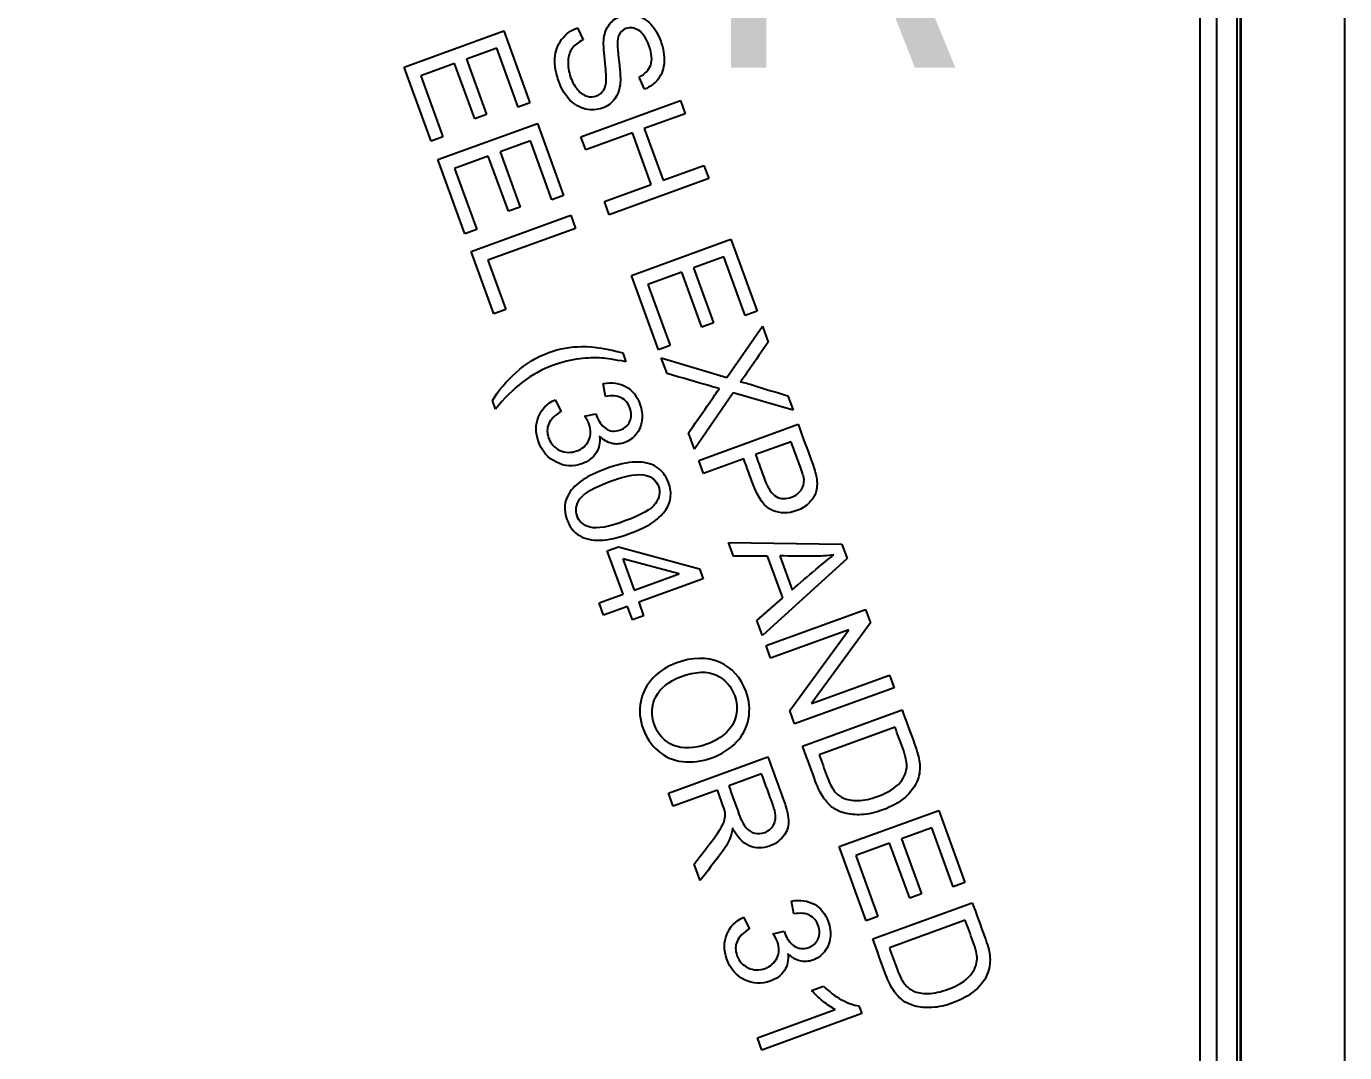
# Model space of a CAD drawing. Header units: millimetres. Extents: x -18178 to 96133, y -22425 to 61598.
# Drawn here: x 42269.9 to 42460, y 50281.3 to 50429.3 of the extents above; entities that cross this region are included whole.
import ezdxf
from ezdxf.enums import TextEntityAlignment as Align

# ---------------------------------------------------------------- set-up
doc = ezdxf.new("R2010")
doc.units = ezdxf.units.MM
for name, color, linetype in [('CH0500FE', 7, 'Continuous'), ('EAE-BB-B-IN-003-KXA 2000A', 131, 'Continuous'), ('EAE-UPS PANEL-VERTV.', 7, 'Continuous'), ('NEW_MA0015ST', 7, 'Continuous'), ('RG0902FE', 7, 'Continuous')]:
    doc.layers.add(name, color=color, linetype=linetype)
doc.layers.add('E-ELEC-EQPM', color=7, linetype='Continuous', lineweight=35)
doc.styles.get("Standard").update_dxf_attribs({"font": 'arial.ttf'})

# ---------------------------------------------------------------- blocks, each defined once
blk = doc.blocks.new('A$Ccc32f15b')
at = {"layer": 'CH0500FE', "color": 7, "linetype": 'Continuous'}
blk.add_line((134.82, 44.075), (159.82, 44.075), dxfattribs=at)
at = {"layer": 'NEW_MA0015ST', "color": 7, "linetype": 'Continuous'}
for p, q in [((160.99, 43.9575), (133.65, 43.9575)), ((149.7656, 41.5976), (149.5045, 42.315)), ((148.8386, 42.0726), (149.3576, 42.2615)), ((149.3576, 42.2615), (149.3885, 42.1766)), ((149.6298, 42.2645), (149.8291, 41.7169)), ((149.3885, 42.1766), (148.9639, 42.0221)), ((149.0997, 41.3552), (148.8386, 42.0726)), ((148.9639, 42.0221), (149.0434, 41.8036)), ((149.0434, 41.8036), (149.4413, 41.9484)), ((149.4413, 41.9484), (149.4722, 41.8635)), ((149.4722, 41.8635), (149.0743, 41.7187)), ((147.8636, 41.7178), (147.9542, 41.7507)), ((147.9542, 41.7507), (148.2153, 41.0333)), ((148.3747, 41.0913), (148.1135, 41.8087)), ((148.2389, 41.7582), (148.4382, 41.2106)), ((148.0686, 41.1544), (147.8636, 41.7178)), ((149.0743, 41.7187), (149.1632, 41.4745)), ((147.3894, 41.5452), (147.4863, 41.5804)), ((147.4863, 41.5804), (148.0686, 41.1544)), ((149.6349, 41.55), (149.0997, 41.3552)), ((149.1632, 41.4745), (149.604, 41.6349)), ((149.604, 41.6349), (149.6349, 41.55)), ((147.6506, 40.8278), (147.3894, 41.5452)), ((150.2472, 41.4974), (150.3039, 41.518)), ((150.3039, 41.518), (150.5661, 40.7978)), ((146.906, 40.5568), (146.9196, 41.3742)), ((146.9196, 41.3742), (147.0222, 41.4115)), ((147.0222, 41.4115), (147.5766, 40.8009)), ((148.1185, 40.9981), (147.5362, 41.4241)), ((147.5362, 41.4241), (147.7412, 40.8608)), ((150.4783, 40.7658), (150.274, 41.3272)), ((150.1362, 41.1566), (150.1051, 41.242)), ((145.9522, 41.0221), (145.8275, 40.5915)), ((145.8492, 40.9846), (145.9522, 41.0221)), ((146.3159, 40.342), (146.0548, 41.0594)), ((146.1801, 41.0089), (146.2736, 40.7523)), ((147.0038, 40.9262), (147.2485, 41.0153)), ((148.2153, 41.0333), (148.1185, 40.9981)), ((149.5854, 41.0285), (149.4921, 41.0119)), ((147.3062, 40.9488), (147.0052, 40.8392)), ((147.4683, 40.7615), (147.3062, 40.9488)), ((149.7275, 40.8771), (149.7094, 40.9581)), ((145.3474, 40.8019), (145.4614, 40.8434)), ((145.7173, 40.5455), (145.3474, 40.8019)), ((147.0052, 40.8392), (147.0057, 40.593)), ((147.5766, 40.8009), (147.4683, 40.7615)), ((147.7412, 40.8608), (147.6506, 40.8278)), ((148.7134, 40.1234), (148.4523, 40.8408)), ((148.5756, 40.796), (148.662, 40.5585)), ((150.5661, 40.7978), (150.4783, 40.7658)), ((144.7211, 40.574), (145.2401, 40.7629)), ((145.2401, 40.7629), (145.271, 40.678)), ((149.6088, 40.6643), (149.6924, 40.7077)), ((145.271, 40.678), (144.8465, 40.5235)), ((146.3045, 40.6673), (146.4104, 40.3764)), ((144.9822, 39.8566), (144.7211, 40.574)), ((144.8465, 40.5235), (144.926, 40.305)), ((145.5751, 40.0724), (145.7173, 40.5455)), ((145.8275, 40.5915), (146.2334, 40.312)), ((147.0057, 40.593), (146.906, 40.5568)), ((144.1878, 40.3799), (144.2823, 40.4143)), ((144.2823, 40.4143), (144.5434, 39.6968)), ((144.926, 40.305), (145.3238, 40.4498)), ((145.3238, 40.4498), (145.3547, 40.3649)), ((148.6919, 40.4764), (148.8079, 40.1578)), ((144.2951, 40.0851), (144.1878, 40.3799)), ((145.3547, 40.3649), (144.9569, 40.2201)), ((146.2334, 40.312), (146.1161, 40.2693)), ((146.4104, 40.3764), (146.3159, 40.342)), ((146.9386, 39.7637), (147.0976, 40.3478)), ((147.0976, 40.3478), (147.1692, 40.3738)), ((147.1692, 40.3738), (147.3383, 39.9092)), ((149.344, 40.353), (149.2253, 40.3097)), ((143.7213, 40.2101), (143.8158, 40.2445)), ((143.8158, 40.2445), (143.923, 39.9497)), ((144.9569, 40.2201), (145.0458, 39.9759)), ((143.9824, 39.4927), (143.7213, 40.2101)), ((145.0458, 39.9759), (145.4865, 40.1363)), ((145.4865, 40.1363), (145.5174, 40.0514)), ((147.1326, 40.2012), (147.0254, 39.7953)), ((147.2505, 39.8773), (147.1326, 40.2012)), ((148.8079, 40.1578), (148.7134, 40.1234)), ((143.923, 39.9497), (144.2951, 40.0851)), ((145.5174, 40.0514), (144.9822, 39.8566)), ((145.6891, 40.1139), (145.5751, 40.0724)), ((143.6394, 39.9512), (143.5512, 39.9116)), ((144.326, 40.0002), (143.954, 39.8648)), ((144.4489, 39.6625), (144.326, 40.0002)), ((147.3383, 39.9092), (147.4356, 39.9446)), ((147.4356, 39.9446), (147.4651, 39.8636)), ((143.954, 39.8648), (144.0769, 39.5271)), ((147.0254, 39.7953), (147.2505, 39.8773)), ((147.4651, 39.8636), (147.3678, 39.8281)), ((145.5403, 39.7939), (145.6033, 39.8169)), ((146.9681, 39.6826), (146.9386, 39.7637)), ((147.28, 39.7962), (146.9681, 39.6826)), ((147.3425, 39.6245), (147.28, 39.7962)), ((147.3678, 39.8281), (147.4303, 39.6564)), ((144.5434, 39.6968), (144.4489, 39.6625)), ((145.8543, 39.6705), (145.761, 39.6538)), ((147.4303, 39.6564), (147.3425, 39.6245)), ((145.9964, 39.5191), (145.9782, 39.6)), ((143.1953, 39.4676), (143.2822, 39.5079)), ((144.0769, 39.5271), (143.9824, 39.4927)), ((144.5476, 39.4196), (144.642, 39.454)), ((144.642, 39.454), (144.8722, 38.8215)), ((143.8855, 39.1787), (144.4045, 39.3676)), ((144.4045, 39.3676), (144.4354, 39.2826)), ((144.8087, 38.7022), (144.5476, 39.4196)), ((144.4354, 39.2826), (144.0109, 39.1281)), ((145.8777, 39.3063), (145.9613, 39.3497)), ((144.1466, 38.4613), (143.8855, 39.1787)), ((143.2177, 38.9356), (143.7367, 39.1245)), ((143.7367, 39.1245), (143.7676, 39.0396)), ((144.0109, 39.1281), (144.0904, 38.9097)), ((143.7676, 39.0396), (143.343, 38.8851)), ((144.0904, 38.9097), (144.4882, 39.0545)), ((144.4882, 39.0545), (144.5191, 38.9696)), ((143.4788, 38.2182), (143.2177, 38.9356)), ((143.343, 38.8851), (143.4226, 38.6666)), ((144.5191, 38.9696), (144.1213, 38.8248)), ((144.8722, 38.8215), (145.2262, 38.9503)), ((145.2262, 38.9503), (145.2571, 38.8654)), ((143.4226, 38.6666), (143.8204, 38.8114)), ((143.8204, 38.8114), (143.8513, 38.7265)), ((144.1213, 38.8248), (144.2102, 38.5805)), ((145.2571, 38.8654), (144.8087, 38.7022)), ((145.9453, 38.8772), (145.8824, 38.8542)), ((143.8513, 38.7265), (143.4535, 38.5817)), ((144.2102, 38.5805), (144.6509, 38.741)), ((144.6509, 38.741), (144.6818, 38.656)), ((144.6818, 38.656), (144.1466, 38.4613)), ((143.4535, 38.5817), (143.5424, 38.3375)), ((144.014, 38.413), (143.4788, 38.2182)), ((143.5424, 38.3375), (143.9831, 38.4979)), ((143.9831, 38.4979), (144.014, 38.413))]:
    blk.add_line(p, q, dxfattribs=at)
for points, knots in [([(149.5045, 42.315), (149.5868, 42.345), (149.6692, 42.3749), (149.7516, 42.4049), (149.8069, 42.4251), (149.8506, 42.4372), (149.8827, 42.4408), (149.9273, 42.4458), (149.9686, 42.4423), (150.0063, 42.4279), (150.0557, 42.409), (150.0991, 42.3791), (150.1358, 42.3363), (150.1727, 42.2931), (150.2028, 42.2396), (150.2459, 42.1213), (150.2572, 42.0709), (150.2598, 42.0238), (150.2623, 41.9771), (150.2586, 41.9364), (150.2491, 41.9016), (150.2397, 41.8669), (150.225, 41.8372), (150.2074, 41.8129), (150.1895, 41.7884), (150.165, 41.7662), (150.1346, 41.7459), (150.104, 41.7256), (150.0675, 41.7075), (150.0241, 41.6917), (149.9379, 41.6603), (149.8518, 41.6289), (149.7656, 41.5976)], [0, 0, 0, 0, 0.150596, 0.150596, 0.150596, 0.228645, 0.228645, 0.228645, 0.300457, 0.300457, 0.300457, 0.392317, 0.392317, 0.392317, 0.49796, 0.49796, 0.587835, 0.587835, 0.587835, 0.65837, 0.65837, 0.65837, 0.7148, 0.7148, 0.7148, 0.771789, 0.771789, 0.771789, 0.842439, 0.842439, 0.842439, 1, 1, 1, 1]), ([(149.8291, 41.7169), (149.8802, 41.7354), (149.9312, 41.754), (149.9822, 41.7726), (150.0295, 41.7898), (150.0646, 41.8074), (150.0885, 41.8264), (150.1119, 41.845), (150.1291, 41.8649), (150.1389, 41.8869), (150.1528, 41.918), (150.1599, 41.9539), (150.1589, 41.9968), (150.1579, 42.039), (150.1469, 42.0875), (150.1, 42.2163), (150.0666, 42.2695), (150.0275, 42.3012), (149.9886, 42.3328), (149.9484, 42.348), (149.9085, 42.3492), (149.8791, 42.35), (149.8368, 42.3398), (149.7806, 42.3193), (149.7303, 42.301), (149.6801, 42.2827), (149.6298, 42.2645)], [0, 0, 0, 0, 0.131721, 0.131721, 0.131721, 0.228406, 0.228406, 0.228406, 0.292641, 0.292641, 0.292641, 0.383699, 0.383699, 0.383699, 0.49847, 0.49847, 0.657929, 0.657929, 0.657929, 0.763571, 0.763571, 0.763571, 0.870322, 0.870322, 0.870322, 1, 1, 1, 1]), ([(148.1135, 41.8087), (148.1959, 41.8387), (148.2783, 41.8687), (148.3606, 41.8987), (148.416, 41.9188), (148.4596, 41.9309), (148.4918, 41.9345), (148.5363, 41.9395), (148.5777, 41.9361), (148.6153, 41.9217), (148.6648, 41.9028), (148.7082, 41.8728), (148.7448, 41.83), (148.7818, 41.7868), (148.8119, 41.7334), (148.8549, 41.6151), (148.8663, 41.5647), (148.8688, 41.5175), (148.8714, 41.4709), (148.8677, 41.4301), (148.8582, 41.3953), (148.8488, 41.3607), (148.8341, 41.3309), (148.8165, 41.3067), (148.7986, 41.2821), (148.7741, 41.2599), (148.7436, 41.2397), (148.7131, 41.2193), (148.6766, 41.2012), (148.6332, 41.1854), (148.547, 41.1541), (148.4608, 41.1227), (148.3747, 41.0913)], [0, 0, 0, 0, 0.150596, 0.150596, 0.150596, 0.228645, 0.228645, 0.228645, 0.300457, 0.300457, 0.300457, 0.392317, 0.392317, 0.392317, 0.49796, 0.49796, 0.587835, 0.587835, 0.587835, 0.65837, 0.65837, 0.65837, 0.7148, 0.7148, 0.7148, 0.771789, 0.771789, 0.771789, 0.842439, 0.842439, 0.842439, 1, 1, 1, 1]), ([(148.4382, 41.2106), (148.4892, 41.2292), (148.5403, 41.2478), (148.5913, 41.2663), (148.6385, 41.2835), (148.6737, 41.3012), (148.6976, 41.3201), (148.721, 41.3387), (148.7381, 41.3587), (148.748, 41.3806), (148.7619, 41.4117), (148.7689, 41.4477), (148.7679, 41.4905), (148.7669, 41.5327), (148.756, 41.5812), (148.7091, 41.71), (148.6757, 41.7632), (148.6366, 41.7949), (148.5977, 41.8265), (148.5574, 41.8417), (148.5176, 41.8429), (148.4882, 41.8437), (148.4459, 41.8335), (148.3896, 41.8131), (148.3394, 41.7948), (148.2891, 41.7765), (148.2389, 41.7582)], [0, 0, 0, 0, 0.131721, 0.131721, 0.131721, 0.228406, 0.228406, 0.228406, 0.292641, 0.292641, 0.292641, 0.383699, 0.383699, 0.383699, 0.49847, 0.49847, 0.657929, 0.657929, 0.657929, 0.763571, 0.763571, 0.763571, 0.870322, 0.870322, 0.870322, 1, 1, 1, 1]), ([(150.1051, 41.242), (150.1459, 41.2828), (150.1791, 41.3267), (150.2038, 41.373), (150.2288, 41.4196), (150.2432, 41.4608), (150.2472, 41.4974)], [0, 0, 0, 0, 0.554117, 0.554117, 0.554117, 1, 1, 1, 1]), ([(147.2485, 41.0153), (147.1994, 41.0723), (147.1504, 41.1294), (147.1014, 41.1864), (147.0568, 41.2383), (147.0212, 41.282), (146.9953, 41.3175)], [0, 0, 0, 0, 0.572418, 0.572418, 0.572418, 1, 1, 1, 1]), ([(146.9953, 41.3175), (147.0028, 41.2673), (147.0068, 41.2163), (147.0066, 41.1649), (147.0063, 41.0853), (147.0047, 41.0058), (147.0038, 40.9262)], [0, 0, 0, 0, 0.390784, 0.390784, 0.390784, 1, 1, 1, 1]), ([(149.4921, 41.0119), (149.4815, 41.075), (149.4892, 41.1296), (149.5419, 41.2223), (149.5832, 41.2557), (149.6791, 41.2906), (149.7184, 41.2952), (149.7964, 41.2858), (149.83, 41.2721), (149.8578, 41.2492), (149.8858, 41.2262), (149.9059, 41.1987), (149.929, 41.1352), (149.9311, 41.1041), (149.9236, 41.0728), (149.9161, 41.041), (149.8988, 41.0119), (149.8718, 40.9853)], [0, 0, 0, 0, 0.192612, 0.192612, 0.385224, 0.385224, 0.517949, 0.517949, 0.650673, 0.650673, 0.650673, 0.768256, 0.768256, 0.880652, 0.880652, 0.880652, 1, 1, 1, 1]), ([(150.274, 41.3272), (150.2605, 41.2991), (150.2396, 41.2688), (150.2127, 41.2358), (150.186, 41.203), (150.1602, 41.1767), (150.1362, 41.1566)], [0, 0, 0, 0, 0.500076, 0.500076, 0.500076, 1, 1, 1, 1]), ([(146.0548, 41.0594), (146.1448, 41.0922), (146.2348, 41.1249), (146.3248, 41.1577), (146.3725, 41.175), (146.4096, 41.1858), (146.4364, 41.1908), (146.4735, 41.1975), (146.5071, 41.197), (146.5669, 41.181), (146.5944, 41.165), (146.6194, 41.1407), (146.645, 41.1158), (146.6641, 41.0862), (146.6994, 40.9893), (146.6986, 40.9307), (146.6522, 40.8177), (146.5897, 40.7712), (146.4881, 40.7342), (146.4269, 40.7119), (146.3657, 40.6896), (146.3045, 40.6673)], [0, 0, 0, 0, 0.216629, 0.216629, 0.216629, 0.304532, 0.304532, 0.304532, 0.379185, 0.379185, 0.453839, 0.453839, 0.453839, 0.544205, 0.544205, 0.698428, 0.698428, 0.852652, 0.852652, 0.852652, 1, 1, 1, 1]), ([(149.7094, 40.9581), (149.7153, 40.9597), (149.7202, 40.9609), (149.7612, 40.9758), (149.7916, 40.9977), (149.8375, 41.0587), (149.8412, 41.0946), (149.8146, 41.1676), (149.7939, 41.1903), (149.7643, 41.2033), (149.7347, 41.2163), (149.7026, 41.217), (149.6339, 41.192), (149.6093, 41.1707), (149.5942, 41.1409), (149.5793, 41.1114), (149.5764, 41.0739), (149.5854, 41.0285)], [0, 0, 0, 0, 0.018291, 0.018291, 0.196624, 0.196624, 0.374957, 0.374957, 0.517624, 0.517624, 0.517624, 0.670514, 0.670514, 0.823404, 0.823404, 0.823404, 1, 1, 1, 1]), ([(146.2736, 40.7523), (146.3352, 40.7747), (146.3969, 40.7972), (146.4586, 40.8196), (146.5197, 40.8418), (146.5589, 40.8691), (146.5938, 40.9336), (146.595, 40.9703), (146.569, 41.0418), (146.552, 41.0648), (146.5289, 41.0807), (146.5064, 41.0962), (146.4812, 41.1033), (146.4538, 41.1015), (146.4366, 41.1003), (146.4062, 41.0912), (146.3633, 41.0755), (146.3023, 41.0533), (146.2412, 41.0311), (146.1801, 41.0089)], [0, 0, 0, 0, 0.215672, 0.215672, 0.215672, 0.355374, 0.355374, 0.495077, 0.495077, 0.596241, 0.596241, 0.596241, 0.683228, 0.683228, 0.683228, 0.786514, 0.786514, 0.786514, 1, 1, 1, 1]), ([(145.748, 40.6409), (145.7542, 40.6713), (145.7631, 40.7047), (145.7748, 40.7409), (145.8009, 40.8217), (145.8244, 40.9033), (145.8492, 40.9846)], [0, 0, 0, 0, 0.288957, 0.288957, 0.288957, 1, 1, 1, 1]), ([(148.4523, 40.8408), (148.558, 40.8793), (148.6638, 40.9178), (148.7695, 40.9563), (148.8334, 40.9796), (148.8845, 40.9906), (148.9226, 40.9899), (148.9602, 40.9892), (148.9951, 40.9763), (149.0271, 40.9507), (149.0586, 40.9255), (149.0817, 40.8927), (149.1145, 40.8026), (149.1139, 40.7537), (149.0936, 40.7069), (149.0733, 40.6598), (149.0305, 40.6191), (148.9653, 40.5846)], [0, 0, 0, 0, 0.318315, 0.318315, 0.318315, 0.466853, 0.466853, 0.466853, 0.574086, 0.574086, 0.574086, 0.68494, 0.68494, 0.829592, 0.829592, 0.829592, 1, 1, 1, 1]), ([(149.8718, 40.9853), (149.9179, 40.9907), (149.9582, 40.9822), (149.9927, 40.9602), (150.0275, 40.9379), (150.0534, 40.9034), (150.093, 40.7946), (150.0893, 40.7333), (150.0598, 40.6734), (150.0301, 40.6132), (149.9801, 40.5704), (149.8475, 40.5222), (149.7882, 40.5217), (149.6778, 40.5668), (149.6363, 40.6068), (149.6088, 40.6643)], [0, 0, 0, 0, 0.125148, 0.125148, 0.125148, 0.259173, 0.259173, 0.443457, 0.443457, 0.443457, 0.641641, 0.641641, 0.82082, 0.82082, 1, 1, 1, 1]), ([(148.662, 40.5585), (148.7299, 40.5832), (148.7978, 40.6079), (148.8657, 40.6326), (148.9091, 40.6484), (148.9414, 40.665), (148.9835, 40.7009), (148.9969, 40.722), (149.0022, 40.746), (149.0076, 40.7708), (149.0061, 40.7945), (148.9853, 40.8517), (148.9628, 40.8749), (148.8982, 40.901), (148.8551, 40.8978), (148.8022, 40.8785), (148.7266, 40.851), (148.6511, 40.8235), (148.5756, 40.796)], [0, 0, 0, 0, 0.228636, 0.228636, 0.228636, 0.326462, 0.326462, 0.424289, 0.424289, 0.424289, 0.506738, 0.506738, 0.626205, 0.626205, 0.745673, 0.745673, 0.745673, 1, 1, 1, 1]), ([(149.6924, 40.7077), (149.7207, 40.6613), (149.7509, 40.6318), (149.7834, 40.6182), (149.8152, 40.6049), (149.8492, 40.6049), (149.926, 40.6329), (149.9556, 40.6598), (149.9738, 40.6989), (149.9919, 40.7376), (149.9929, 40.7787), (149.9627, 40.8617), (149.9371, 40.8902), (149.8656, 40.9236), (149.827, 40.9242), (149.7863, 40.9099), (149.7695, 40.904), (149.7498, 40.8928), (149.7275, 40.8771)], [0, 0, 0, 0, 0.164855, 0.164855, 0.164855, 0.296099, 0.296099, 0.45431, 0.45431, 0.45431, 0.61232, 0.61232, 0.763229, 0.763229, 0.914138, 0.914138, 0.914138, 1, 1, 1, 1]), ([(145.4614, 40.8434), (145.527, 40.7982), (145.5927, 40.7529), (145.6583, 40.7077), (145.6993, 40.6794), (145.7295, 40.6574), (145.748, 40.6409)], [0, 0, 0, 0, 0.681355, 0.681355, 0.681355, 1, 1, 1, 1]), ([(147.7764, 40.1778), (147.733, 40.2971), (147.7311, 40.4017), (147.81, 40.5827), (147.8802, 40.6466), (148.0476, 40.7076), (148.1129, 40.7135), (148.1775, 40.7009), (148.2423, 40.6881), (148.2989, 40.6597), (148.3473, 40.613), (148.3957, 40.5662), (148.4332, 40.5076), (148.4858, 40.3631), (148.4948, 40.2923), (148.4865, 40.2245), (148.4782, 40.1564), (148.4521, 40.098), (148.3658, 39.9996), (148.3134, 39.9638), (148.1837, 39.9166), (148.1172, 39.9108), (148.0523, 39.9244), (147.9872, 39.9381), (147.9308, 39.9672), (147.8825, 40.0139), (147.8347, 40.0601), (147.7993, 40.1148), (147.7764, 40.1778)], [0, 0, 0, 0, 0.126958, 0.126958, 0.253917, 0.253917, 0.337158, 0.337158, 0.337158, 0.417357, 0.417357, 0.417357, 0.505289, 0.505289, 0.593802, 0.593802, 0.593802, 0.67319, 0.67319, 0.752577, 0.752577, 0.838025, 0.838025, 0.838025, 0.918501, 0.918501, 0.918501, 1, 1, 1, 1]), ([(147.8754, 40.2117), (147.9068, 40.1253), (147.955, 40.0656), (148.0836, 40.0001), (148.1508, 39.9965), (148.292, 40.0479), (148.342, 40.0947), (148.3695, 40.1614), (148.3972, 40.2285), (148.3946, 40.3077), (148.3398, 40.4585), (148.3112, 40.5059), (148.2758, 40.5422), (148.2401, 40.5788), (148.199, 40.6017), (148.1525, 40.6123), (148.1058, 40.623), (148.0589, 40.6188), (147.9448, 40.5773), (147.8955, 40.5334), (147.8637, 40.4694), (147.832, 40.4057), (147.8359, 40.3199), (147.8754, 40.2117)], [0, 0, 0, 0, 0.119098, 0.119098, 0.238197, 0.238197, 0.358915, 0.358915, 0.358915, 0.497639, 0.497639, 0.584877, 0.584877, 0.584877, 0.663926, 0.663926, 0.663926, 0.742839, 0.742839, 0.854434, 0.854434, 0.854434, 1, 1, 1, 1]), ([(149.2253, 40.3097), (149.1755, 40.348), (149.1257, 40.3862), (149.076, 40.4245), (149.0329, 40.4576), (148.9978, 40.4819), (148.9718, 40.4984), (148.9456, 40.515), (148.9239, 40.5247), (148.9063, 40.5286), (148.8884, 40.5325), (148.8719, 40.5339), (148.8558, 40.5323), (148.8444, 40.5312), (148.8264, 40.5254), (148.8021, 40.5166), (148.7654, 40.5032), (148.7286, 40.4898), (148.6919, 40.4764)], [0, 0, 0, 0, 0.307282, 0.307282, 0.307282, 0.515783, 0.515783, 0.515783, 0.634093, 0.634093, 0.634093, 0.717126, 0.717126, 0.717126, 0.8086, 0.8086, 0.8086, 1, 1, 1, 1]), ([(148.9653, 40.5846), (148.9949, 40.5819), (149.0183, 40.5769), (149.0356, 40.5697), (149.0723, 40.5542), (149.1103, 40.532), (149.1485, 40.5027), (149.2137, 40.4528), (149.2789, 40.4029), (149.344, 40.353)], [0, 0, 0, 0, 0.160202, 0.160202, 0.160202, 0.452735, 0.452735, 0.452735, 1, 1, 1, 1]), ([(145.796, 40.4926), (145.7893, 40.462), (145.7841, 40.4407), (145.7804, 40.4285), (145.7487, 40.324), (145.7196, 40.2188), (145.6891, 40.1139)], [0, 0, 0, 0, 0.167456, 0.167456, 0.167456, 1, 1, 1, 1]), ([(146.1161, 40.2693), (146.0246, 40.3326), (145.9331, 40.396), (145.8416, 40.4594), (145.8263, 40.47), (145.8109, 40.4812), (145.796, 40.4926)], [0, 0, 0, 0, 0.855685, 0.855685, 0.855685, 1, 1, 1, 1]), ([(146.3751, 39.6732), (146.3444, 39.7576), (146.328, 39.8294), (146.3269, 39.8874), (146.3258, 39.9456), (146.3368, 39.9952), (146.3611, 40.0354), (146.3855, 40.0758), (146.4235, 40.1057), (146.5142, 40.1387), (146.5508, 40.1434), (146.5856, 40.1382), (146.6202, 40.1331), (146.6523, 40.1198), (146.6815, 40.0975), (146.7112, 40.0747), (146.739, 40.0449), (146.7647, 40.0068), (146.7906, 39.9685), (146.8167, 39.9144), (146.8733, 39.7589), (146.8896, 39.6876), (146.8911, 39.6298), (146.8927, 39.5714), (146.8812, 39.5219), (146.833, 39.4407), (146.7947, 39.411), (146.673, 39.3667), (146.6096, 39.3718), (146.5526, 39.4067), (146.4833, 39.4491), (146.4243, 39.5382), (146.3751, 39.6732)], [0, 0, 0, 0, 0.105444, 0.105444, 0.105444, 0.179075, 0.179075, 0.179075, 0.250451, 0.250451, 0.303492, 0.303492, 0.303492, 0.353851, 0.353851, 0.353851, 0.412989, 0.412989, 0.412989, 0.500711, 0.500711, 0.604917, 0.604917, 0.604917, 0.677015, 0.677015, 0.749112, 0.749112, 0.84415, 0.84415, 0.84415, 1, 1, 1, 1]), ([(143.2822, 39.5079), (143.2997, 39.4732), (143.3205, 39.4473), (143.3677, 39.4126), (143.3985, 39.4022), (143.4359, 39.4002), (143.4741, 39.3981), (143.5129, 39.4039), (143.5897, 39.4318), (143.6197, 39.4487), (143.6429, 39.4696), (143.6663, 39.4906), (143.6817, 39.5129), (143.6888, 39.5365), (143.6958, 39.5599), (143.6946, 39.5829), (143.6783, 39.6278), (143.6645, 39.6449), (143.6266, 39.6689), (143.6001, 39.6749), (143.5659, 39.6754), (143.544, 39.6758), (143.4974, 39.6721), (143.4257, 39.6644), (143.354, 39.6567), (143.3029, 39.6543), (143.2712, 39.6584), (143.2306, 39.6636), (143.1968, 39.6772), (143.144, 39.7185), (143.1246, 39.745), (143.0993, 39.8146), (143.0974, 39.8523), (143.1155, 39.9302), (143.1364, 39.9648), (143.1699, 39.9959), (143.203, 40.0266), (143.2441, 40.0504), (143.3452, 40.0872), (143.3951, 40.0957), (143.4887, 40.0908), (143.5294, 40.077), (143.563, 40.0514), (143.5968, 40.0257), (143.6227, 39.9927), (143.6394, 39.9512)], [0, 0, 0, 0, 0.049057, 0.049057, 0.098115, 0.098115, 0.098115, 0.156447, 0.156447, 0.208604, 0.208604, 0.208604, 0.249242, 0.249242, 0.249242, 0.285506, 0.285506, 0.32177, 0.32177, 0.358034, 0.358034, 0.358034, 0.427619, 0.427619, 0.427619, 0.504218, 0.504218, 0.504218, 0.557458, 0.557458, 0.610698, 0.610698, 0.668501, 0.668501, 0.726304, 0.726304, 0.726304, 0.792152, 0.792152, 0.86452, 0.86452, 0.936887, 0.936887, 0.936887, 1, 1, 1, 1]), ([(146.4658, 39.7062), (146.5088, 39.5879), (146.5511, 39.5147), (146.593, 39.4856), (146.6344, 39.457), (146.6753, 39.4497), (146.7564, 39.4792), (146.7831, 39.5111), (146.7965, 39.5603), (146.8098, 39.6088), (146.7948, 39.6925), (146.7089, 39.9286), (146.6666, 40.0018), (146.6252, 40.0311), (146.5839, 40.0602), (146.542, 40.0667), (146.4604, 40.037), (146.4347, 40.0082), (146.4229, 39.965), (146.4079, 39.9104), (146.4229, 39.824), (146.4658, 39.7062)], [0, 0, 0, 0, 0.166098, 0.166098, 0.166098, 0.250038, 0.250038, 0.333977, 0.333977, 0.333977, 0.499476, 0.499476, 0.665645, 0.665645, 0.665645, 0.747673, 0.747673, 0.828748, 0.828748, 0.828748, 1, 1, 1, 1]), ([(143.5512, 39.9116), (143.5301, 39.9547), (143.5011, 39.9825), (143.4645, 39.9956), (143.4281, 40.0086), (143.3823, 40.0046), (143.2702, 39.9638), (143.2321, 39.938), (143.2135, 39.9075), (143.1951, 39.8773), (143.1912, 39.847), (143.2115, 39.7912), (143.2287, 39.7737), (143.2529, 39.7636), (143.2774, 39.7533), (143.3309, 39.7541), (143.4146, 39.7646), (143.4977, 39.775), (143.5561, 39.7794), (143.5896, 39.7765), (143.638, 39.7722), (143.6779, 39.7594), (143.7087, 39.7372), (143.7393, 39.715), (143.7614, 39.6845), (143.7891, 39.6082), (143.7914, 39.5679), (143.7821, 39.5267), (143.7726, 39.4848), (143.7505, 39.4472), (143.7167, 39.4138), (143.6826, 39.3801), (143.6402, 39.3541), (143.5242, 39.3119), (143.4664, 39.3016), (143.4156, 39.3047), (143.3654, 39.3078), (143.3206, 39.3236), (143.2815, 39.3526), (143.2425, 39.3814), (143.2143, 39.42), (143.1953, 39.4676)], [0, 0, 0, 0, 0.061164, 0.061164, 0.061164, 0.128836, 0.128836, 0.199449, 0.199449, 0.199449, 0.244049, 0.244049, 0.283613, 0.283613, 0.283613, 0.363959, 0.363959, 0.363959, 0.45063, 0.45063, 0.45063, 0.513264, 0.513264, 0.513264, 0.571438, 0.571438, 0.629613, 0.629613, 0.629613, 0.694868, 0.694868, 0.694868, 0.766872, 0.766872, 0.856877, 0.856877, 0.856877, 0.928144, 0.928144, 0.928144, 1, 1, 1, 1]), ([(145.761, 39.6538), (145.7504, 39.717), (145.7581, 39.7716), (145.8108, 39.8643), (145.8521, 39.8977), (145.948, 39.9326), (145.9873, 39.9372), (146.0653, 39.9278), (146.0989, 39.9141), (146.1267, 39.8912), (146.1547, 39.8682), (146.1748, 39.8407), (146.1979, 39.7772), (146.2, 39.7461), (146.1925, 39.7148), (146.185, 39.683), (146.1677, 39.6539), (146.1407, 39.6273)], [0, 0, 0, 0, 0.192612, 0.192612, 0.385224, 0.385224, 0.517949, 0.517949, 0.650673, 0.650673, 0.650673, 0.768256, 0.768256, 0.880652, 0.880652, 0.880652, 1, 1, 1, 1]), ([(145.9782, 39.6), (145.9841, 39.6016), (145.9891, 39.6029), (146.0301, 39.6178), (146.0605, 39.6397), (146.1064, 39.7007), (146.11, 39.7366), (146.0835, 39.8096), (146.0628, 39.8323), (146.0332, 39.8453), (146.0036, 39.8583), (145.9715, 39.859), (145.9028, 39.834), (145.8782, 39.8126), (145.8631, 39.7828), (145.8482, 39.7534), (145.8453, 39.7159), (145.8543, 39.6705)], [0, 0, 0, 0, 0.018291, 0.018291, 0.196624, 0.196624, 0.374957, 0.374957, 0.517624, 0.517624, 0.517624, 0.670514, 0.670514, 0.823404, 0.823404, 0.823404, 1, 1, 1, 1]), ([(145.8824, 38.8542), (145.8115, 38.8976), (145.7443, 38.9547), (145.681, 39.0246), (145.6176, 39.0946), (145.5697, 39.1731), (145.5093, 39.3391), (145.4947, 39.4176), (145.4942, 39.4979), (145.4935, 39.591), (145.5092, 39.6897), (145.5403, 39.7939)], [0, 0, 0, 0, 0.243768, 0.243768, 0.243768, 0.498506, 0.498506, 0.722951, 0.722951, 0.722951, 1, 1, 1, 1]), ([(145.6033, 39.8169), (145.5888, 39.7349), (145.5803, 39.6767), (145.5779, 39.6434), (145.574, 39.591), (145.5761, 39.5385), (145.5825, 39.4852), (145.5905, 39.419), (145.606, 39.3554), (145.6855, 39.137), (145.7911, 38.9982), (145.9453, 38.8772)], [0, 0, 0, 0, 0.165217, 0.165217, 0.165217, 0.314543, 0.314543, 0.314543, 0.507608, 0.507608, 1, 1, 1, 1]), ([(146.1407, 39.6273), (146.1868, 39.6327), (146.2271, 39.6242), (146.2616, 39.6022), (146.2964, 39.5799), (146.3223, 39.5454), (146.3618, 39.4366), (146.3582, 39.3753), (146.3287, 39.3154), (146.299, 39.2552), (146.249, 39.2124), (146.1164, 39.1641), (146.0571, 39.1636), (145.9467, 39.2088), (145.9051, 39.2488), (145.8777, 39.3063)], [0, 0, 0, 0, 0.125148, 0.125148, 0.125148, 0.259173, 0.259173, 0.443457, 0.443457, 0.443457, 0.641641, 0.641641, 0.82082, 0.82082, 1, 1, 1, 1]), ([(145.9613, 39.3497), (145.9896, 39.3033), (146.0198, 39.2737), (146.0522, 39.2602), (146.0841, 39.2469), (146.1181, 39.2469), (146.1949, 39.2748), (146.2245, 39.3018), (146.2427, 39.3409), (146.2608, 39.3796), (146.2618, 39.4207), (146.2315, 39.5037), (146.206, 39.5322), (146.1345, 39.5656), (146.0959, 39.5662), (146.0552, 39.5519), (146.0384, 39.546), (146.0187, 39.5348), (145.9964, 39.5191)], [0, 0, 0, 0, 0.164855, 0.164855, 0.164855, 0.296099, 0.296099, 0.45431, 0.45431, 0.45431, 0.61232, 0.61232, 0.763229, 0.763229, 0.914138, 0.914138, 0.914138, 1, 1, 1, 1])]:
    blk.add_open_spline(points, degree=3, knots=knots, dxfattribs=at)
at = {"layer": 'RG0902FE', "color": 7, "linetype": 'Continuous'}
for p, q in [((132.425, 45), (162.215, 45)), ((161.7901, 44.225), (132.8498, 44.225))]:
    blk.add_line(p, q, dxfattribs=at)
blk = doc.blocks.new('ups-panel')
at = {"layer": 'EAE-UPS PANEL-VERTV.', "xscale": 20, "yscale": 20, "zscale": 20}
blk.add_blockref('A$Ccc32f15b', (5.1, -450.03, 1985.5), dxfattribs=at)

msp = doc.modelspace()

# ---------------------------------------------------------------- linework, layer by layer
at = {"layer": 'E-ELEC-EQPM'}
msp.add_lwpolyline([(41530.00043, 52699.1355), (42445.00043, 52699.1355), (42445.00043, 50045.1355), (41530.00043, 50045.1355)], close=True, dxfattribs=at)

# ---------------------------------------------------------------- block references
at = {"layer": 'EAE-UPS PANEL-VERTV.', "rotation": 270}
msp.add_blockref('ups-panel', (42010.0646, 53298.13576), dxfattribs=at)

# ---------------------------------------------------------------- texts
at = {"layer": 'EAE-BB-B-IN-003-KXA 2000A', "color": 7, "width": 0.65}
msp.add_text('R', height=60, dxfattribs=at).set_placement((42386.74929, 50453.38576, 3102.5), align=Align.MIDDLE)

doc.saveas('drawing.dxf')
